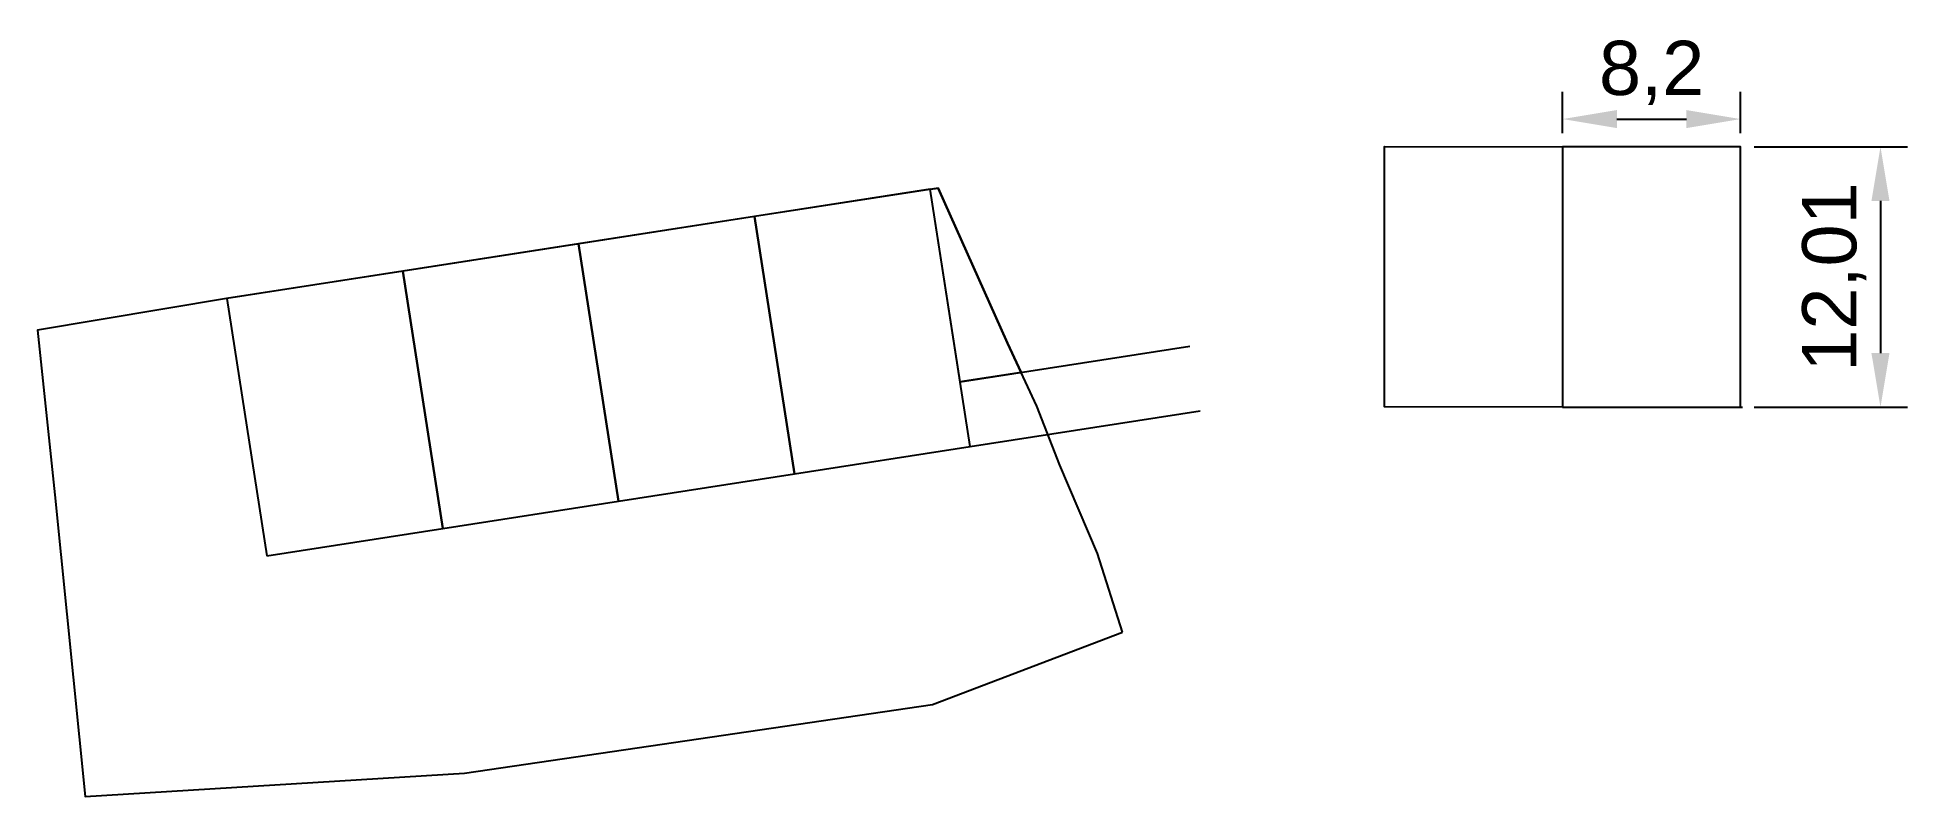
# Model space of a CAD drawing. Header units: metres. Extents: x 613414.1 to 613500.3, y 1318652.6 to 1318687.6.
import ezdxf

# ---------------------------------------------------------------- set-up
doc = ezdxf.new("R2010")
doc.units = ezdxf.units.M
doc.styles.get("Standard").update_dxf_attribs({"font": 'arial.ttf'})
doc.dimstyles.new('ISO-25', dxfattribs={"dimtxt": 2.5, "dimasz": 2.5, "dimexe": 1.25, "dimexo": 0.625, "dimtad": 1, "dimtxsty": 'Standard', "dimcen": 2.5, "dimadec": 0, "dimazin": 0, "dimtfac": 1, "dimtmove": 0, "dimatfit": 3, "dimfxl": 1, "dimarcsym": 0})

# ---------------------------------------------------------------- blocks, each defined once
blk = doc.blocks.new('*D6')
at = {"color": 0, "lineweight": -2, "transparency": 16777216}
for p, q in [((613484.428, 1318683.187), (613484.428, 1318685.089)), ((613492.628, 1318683.187), (613492.628, 1318685.089)), ((613486.928, 1318683.839), (613490.128, 1318683.839))]:
    blk.add_line(p, q, dxfattribs=at)
at = {"color": 0, "transparency": 16777216}
for points in [[(613486.928, 1318684.256), (613486.928, 1318683.423), (613484.428, 1318683.839)], [(613490.128, 1318684.256), (613490.128, 1318683.423), (613492.628, 1318683.839)]]:
    blk.add_solid(points, dxfattribs=at)
at = {"layer": 'Defpoints', "color": 0, "transparency": 16777216}
for p in [(613492.628, 1318683.839), (613484.428, 1318682.562), (613492.628, 1318682.562)]:
    blk.add_point(p, dxfattribs=at)
at = {"color": 0, "transparency": 16777216, "insert": (613488.528, 1318685.967), "char_height": 2.5, "attachment_point": 5}
blk.add_mtext('8,2', dxfattribs=at)
blk = doc.blocks.new('*D7')
at = {"color": 0, "lineweight": -2, "transparency": 16777216}
for p, q in [((613493.253, 1318682.562), (613500.324, 1318682.562)), ((613499.074, 1318680.062), (613499.074, 1318673.049)), ((613493.253, 1318670.549), (613500.324, 1318670.549))]:
    blk.add_line(p, q, dxfattribs=at)
at = {"color": 0, "transparency": 16777216}
for points in [[(613498.657, 1318680.062), (613499.491, 1318680.062), (613499.074, 1318682.562)], [(613498.657, 1318673.049), (613499.491, 1318673.049), (613499.074, 1318670.549)]]:
    blk.add_solid(points, dxfattribs=at)
at = {"layer": 'Defpoints', "color": 0, "transparency": 16777216}
for p in [(613492.628, 1318682.562), (613492.628, 1318670.549), (613499.074, 1318670.549)]:
    blk.add_point(p, dxfattribs=at)
at = {"color": 0, "transparency": 16777216, "insert": (613496.947, 1318676.555), "char_height": 2.5, "attachment_point": 5, "rotation": 90}
blk.add_mtext('12,01', dxfattribs=at)

msp = doc.modelspace()

# ---------------------------------------------------------------- linework, layer by layer
at = {"color": 1}
for p, q in [((613456.664, 1318671.721), (613467.251, 1318673.367)), ((613457.129, 1318668.732), (613467.715, 1318670.378)), ((613484.428, 1318670.548), (613484.428, 1318670.549)), ((613484.428, 1318670.549), (613492.716, 1318670.549)), ((613449.026, 1318667.473), (613457.129, 1318668.733))]:
    msp.add_line(p, q, dxfattribs=at)
at = {"color": 3}
for points in [[(613484.428, 1318670.559), (613476.22, 1318670.564), (613476.22, 1318682.567), (613484.428, 1318682.562)], [(613449.026, 1318667.472), (613457.129, 1318668.732), (613455.283, 1318680.603), (613447.181, 1318679.344)], [(613440.923, 1318666.212), (613449.026, 1318667.472), (613447.18, 1318679.343), (613439.078, 1318678.084)], [(613432.82, 1318664.952), (613440.923, 1318666.212), (613439.077, 1318678.083), (613430.975, 1318676.824)], [(613424.717, 1318663.692), (613432.82, 1318664.952), (613430.974, 1318676.823), (613422.872, 1318675.564)]]:
    msp.add_lwpolyline(points, close=True, dxfattribs=at)
at = {"color": 6}
for points in [[(613484.428, 1318670.549), (613492.628, 1318670.549), (613492.628, 1318682.562), (613484.428, 1318682.562)], [(613449.026, 1318667.472), (613457.129, 1318668.732), (613455.283, 1318680.603), (613447.181, 1318679.344)]]:
    msp.add_lwpolyline(points, close=True, dxfattribs=at)
at = {"color": 2}
msp.add_lwpolyline([(613464.151, 1318660.178), (613462.985, 1318663.799), (613461.257, 1318667.877), (613460.197, 1318670.604), (613458.847, 1318673.504), (613455.647, 1318680.66), (613447.181, 1318679.344), (613439.108, 1318678.089), (613431, 1318676.829), (613422.85, 1318675.562), (613414.137, 1318674.108), (613414.938, 1318666.502), (613416.338, 1318652.591), (613433.824, 1318653.673), (613455.381, 1318656.836)], close=True, dxfattribs=at)
at = {"color": 1}
msp.add_lwpolyline([(613455.283, 1318680.603), (613455.647, 1318680.66), (613458.847, 1318673.504), (613459.474, 1318672.158), (613456.664, 1318671.721), (613455.283, 1318680.603)], dxfattribs=at)

# ---------------------------------------------------------------- dimensions: what is measured, and where the dimension line sits
at = {"color": 2}
dim = msp.add_aligned_dim(p1=(613484.428, 1318682.562), p2=(613492.628, 1318682.562), distance=1.277, dimstyle='ISO-25', dxfattribs=at)
dim.commit()
dim.dimension.update_dxf_attribs({"geometry": '*D6', "text_midpoint": (613488.528, 1318685.967)})
at = {"color": 1}
dim = msp.add_aligned_dim(p1=(613492.628, 1318682.562), p2=(613492.628, 1318670.549), distance=6.447, dimstyle='ISO-25', dxfattribs=at)
dim.commit()
dim.dimension.update_dxf_attribs({"geometry": '*D7', "text_midpoint": (613496.947, 1318676.555)})

doc.saveas('drawing.dxf')
